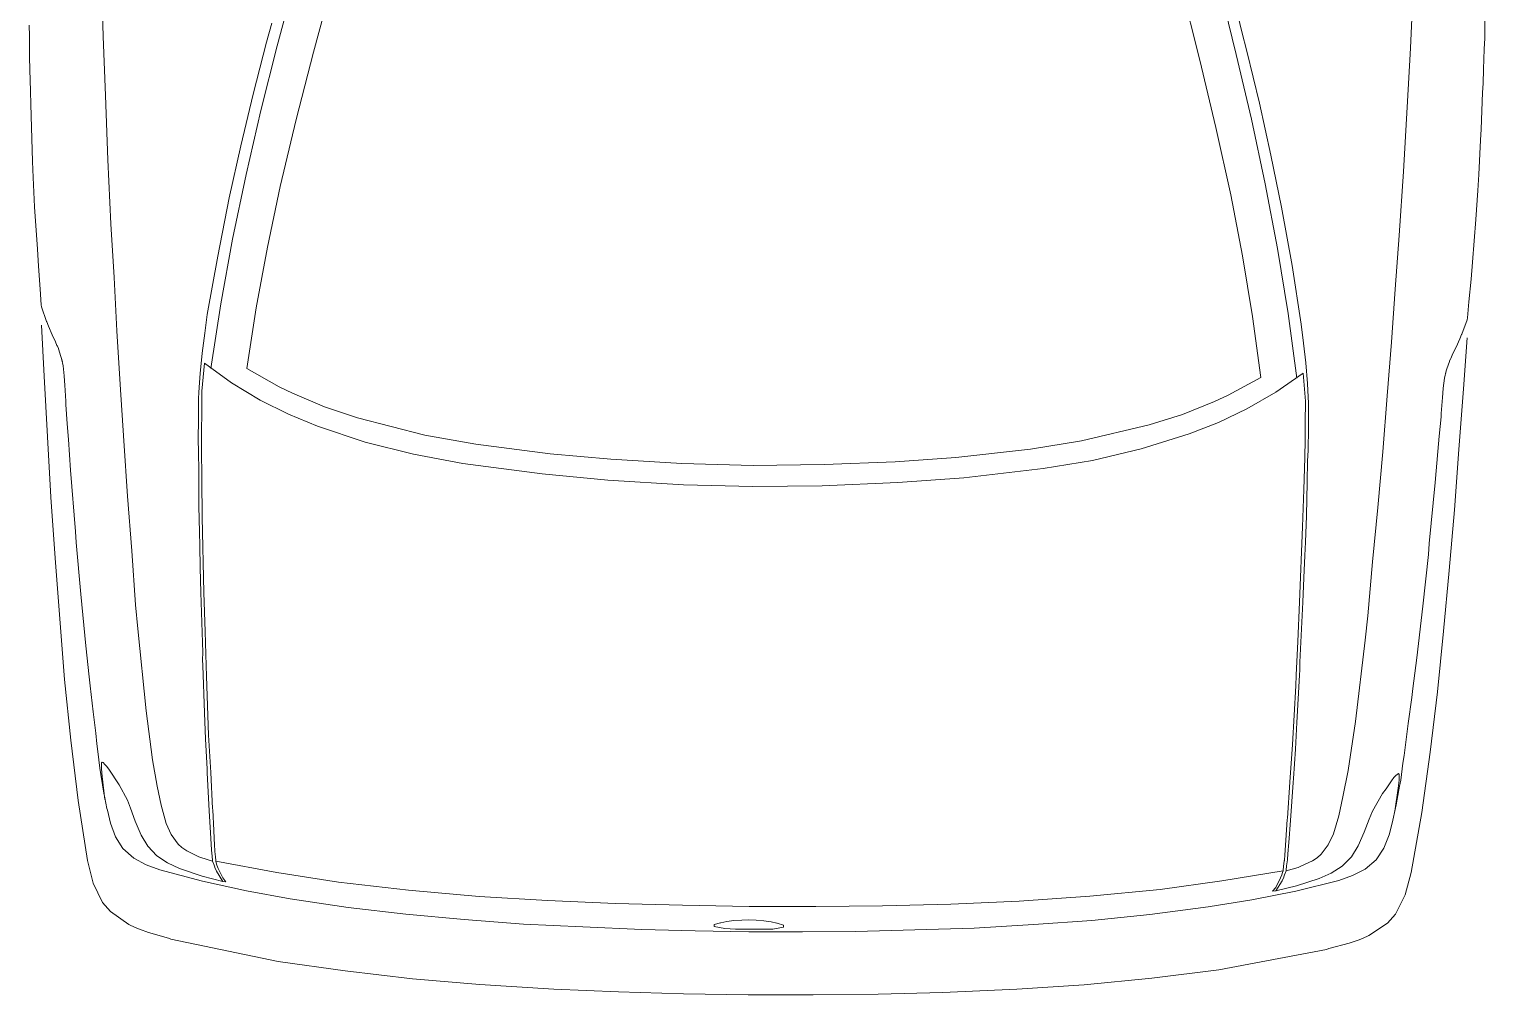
# Model space of a CAD drawing. Header units: metres. Extents: x -525 to 413, y -37 to 272.
# Drawn here: x 4.311 to 6.156, y 53.181 to 54.405 of the extents above; entities that cross this region are included whole.
import ezdxf

# ---------------------------------------------------------------- set-up
doc = ezdxf.new("R2010")
doc.units = ezdxf.units.M
doc.header["$MEASUREMENT"] = 0
doc.layers.get('0').update_dxf_attribs({"color": 254})
doc.layers.add('AUTOS', color=254, linetype='Continuous', lineweight=20)

# ---------------------------------------------------------------- blocks, each defined once
blk = doc.blocks.new('8AUTOS')
at = {"linetype": 'Continuous'}
for p, q in [((-1.1492, 1.1896), (-1.2137, 1.185)), ((-1.9232, 1.0147), (-1.9241, 1.0116)), ((-1.2919, 0.9883), (-1.3049, 0.9877)), ((-1.2919, 0.9883), (-1.2634, 0.9886)), ((-1.8107, 0.9622), (-1.8182, 0.9611)), ((-1.8032, 0.9627), (-1.8042, 0.9627)), ((-1.8501, 0.9473), (-1.8505, 0.9433)), ((-0.7616, 0.9045), (-0.7857, 0.9108)), ((-0.7506, -0.3244), (-0.7746, -0.3311)), ((-1.8381, -0.3866), (-1.8387, -0.3826)), ((-1.7985, -0.4008), (-1.806, -0.3999)), ((-1.791, -0.4012), (-1.792, -0.4012)), ((-1.2793, -0.4176), (-1.2923, -0.4173)), ((-1.2793, -0.4176), (-1.2508, -0.4174)), ((-1.91, -0.4553), (-1.911, -0.4523)), ((-1.133, -0.6163), (-1.1976, -0.6129))]:
    blk.add_line(p, q, dxfattribs=at)
for points in [[(-1.1262, 1.1898), (-1.1237, 1.1903), (-1.1037, 1.192), (-1.0747, 1.1948), (-1.0533, 1.1964), (-0.9993, 1.2009), (-0.9623, 1.2033), (-0.9423, 1.2044), (-0.8988, 1.2068), (-0.8848, 1.2075), (-0.8384, 1.2094), (-0.8269, 1.21), (-0.8089, 1.2106), (-0.7834, 1.2114), (-0.7694, 1.212), (-0.7449, 1.2122)], [(-1.2137, 1.185), (-1.2906, 1.1793), (-1.3671, 1.1736), (-1.444, 1.1669), (-1.5209, 1.1598), (-1.5979, 1.1521), (-1.6743, 1.1429), (-1.7507, 1.1322), (-1.8266, 1.119), (-1.855, 1.1113), (-1.8794, 1.0991), (-1.8908, 1.0889), (-1.9066, 1.0653), (-1.9105, 1.0573), (-1.9125, 1.0518), (-1.9164, 1.0402), (-1.9232, 1.0147)], [(-1.1262, 1.1898), (-1.1446, 1.1831), (-1.1451, 1.1826), (-1.1506, 1.1806), (-1.1611, 1.176), (-1.17, 1.1714), (-1.1745, 1.1694), (-1.1755, 1.1689)], [(-1.2449, 1.1567), (-1.2249, 1.1584), (-1.2194, 1.159), (-1.2129, 1.1595), (-1.2004, 1.1611), (-1.191, 1.1632), (-1.1885, 1.1642), (-1.179, 1.1673), (-1.1785, 1.1673), (-1.1755, 1.1689)], [(-1.1954, 1.1622), (-1.191, 1.1632), (-1.1885, 1.1642), (-1.179, 1.1673), (-1.1785, 1.1673), (-1.1755, 1.1689)], [(-1.7624, 1.0951), (-1.7604, 1.0956), (-1.7469, 1.0987), (-1.7409, 1.0998), (-1.7175, 1.104), (-1.7095, 1.1056), (-1.688, 1.1083), (-1.6785, 1.1098), (-1.665, 1.1115), (-1.638, 1.1152), (-1.6051, 1.1195), (-1.5936, 1.1211), (-1.5546, 1.126), (-1.4892, 1.1335), (-1.4238, 1.1406), (-1.4098, 1.1418), (-1.3323, 1.1494), (-1.2934, 1.1528), (-1.2739, 1.1545), (-1.2494, 1.1567)], [(-1.2494, 1.1567), (-1.2474, 1.1567), (-1.2449, 1.1567)], [(-0.7071, 1.1215), (-0.782, 1.1179), (-0.857, 1.1137), (-0.9385, 1.109), (-1.0194, 1.1037), (-1.0874, 1.0986), (-1.1548, 1.094), (-1.2228, 1.0884), (-1.2937, 1.0828), (-1.3642, 1.0767), (-1.4331, 1.07), (-1.5016, 1.0639), (-1.5321, 1.0607), (-1.6354, 1.0482), (-1.6974, 1.0392), (-1.7308, 1.0324), (-1.7548, 1.0272), (-1.7777, 1.0205), (-1.7916, 1.0138), (-1.8036, 1.0047), (-1.808, 0.9997), (-1.812, 0.9937), (-1.8193, 0.9781), (-1.8203, 0.9756), (-1.8247, 0.9605)], [(-1.8928, 0.6404), (-1.8875, 0.7145), (-1.8801, 0.788), (-1.8703, 0.8616), (-1.8613, 0.9172), (-1.8503, 0.9728), (-1.8368, 1.0274), (-1.8304, 1.0445), (-1.8226, 1.0606), (-1.8107, 1.0747), (-1.7958, 1.0843), (-1.7788, 1.091), (-1.7624, 1.0951)], [(-1.7266, 1.0826), (-1.7208, 1.087), (-1.7104, 1.0941), (-1.7064, 1.0971), (-1.7044, 1.0991), (-1.7019, 1.1016), (-1.7014, 1.1026), (-1.7024, 1.1036), (-1.7074, 1.1036), (-1.7079, 1.1036), (-1.7099, 1.1036), (-1.7199, 1.1025), (-1.749, 1.0983)], [(-1.7266, 1.0826), (-1.7491, 1.0697), (-1.7591, 1.0656)], [(-1.7591, 1.0656), (-1.7756, 1.0595), (-1.793, 1.0518), (-1.8069, 1.0432), (-1.8188, 1.0316)], [(-1.8188, 1.0316), (-1.8277, 1.0175), (-1.8345, 1.0024), (-1.8438, 0.9734), (-1.8501, 0.9473)], [(-1.9241, 1.0116), (-1.9499, 0.8754), (-1.9607, 0.7903), (-1.9689, 0.7047), (-1.9746, 0.6192), (-1.9788, 0.5256), (-1.9811, 0.4436), (-1.9818, 0.3611), (-1.9816, 0.2791)], [(-1.8505, 0.9433), (-1.8456, 0.9473), (-1.8336, 0.9535), (-1.8296, 0.955), (-1.8266, 0.956), (-1.8246, 0.9565), (-1.8246, 0.9565), (-1.8236, 0.9565), (-1.8191, 0.9571), (-1.8121, 0.9581), (-1.8116, 0.9582), (-1.8106, 0.9582), (-1.8047, 0.9587), (-1.7857, 0.9599), (-1.7597, 0.9616), (-1.7577, 0.9621), (-1.7122, 0.965), (-1.6647, 0.9685), (-1.5903, 0.9726), (-1.5768, 0.9733), (-1.5338, 0.9751), (-1.4843, 0.9776), (-1.4843, 0.9776), (-1.3888, 0.9814), (-1.3414, 0.9829), (-1.3014, 0.9842), (-1.2989, 0.9842), (-1.2804, 0.9844), (-1.2559, 0.9846), (-1.2464, 0.9847), (-1.2399, 0.9848), (-1.2369, 0.9848), (-1.2294, 0.9849), (-1.1938, 0.9822)], [(-1.8032, 0.9627), (-1.7887, 0.9639), (-1.7887, 0.9639), (-1.7607, 0.9661), (-1.7127, 0.9695), (-1.7077, 0.9696), (-1.6703, 0.9724), (-1.6368, 0.9742), (-1.5768, 0.9773), (-1.5698, 0.9778), (-1.5603, 0.9779), (-1.4843, 0.9816), (-1.4843, 0.9816), (-1.4534, 0.9829), (-1.4249, 0.9841), (-1.4079, 0.9848), (-1.3749, 0.9861), (-1.3319, 0.9869), (-1.3049, 0.9877)], [(-1.3376, 0.2849), (-1.3369, 0.3729), (-1.3327, 0.4684), (-1.3265, 0.552), (-1.3149, 0.6526), (-1.3045, 0.7152), (-1.29, 0.7768), (-1.271, 0.8375), (-1.2564, 0.8746), (-1.2392, 0.9108), (-1.218, 0.9475), (-1.1938, 0.9822)], [(-1.2634, 0.9886), (-1.2489, 0.9887), (-1.2384, 0.9888), (-1.2314, 0.9888), (-1.2244, 0.9884), (-1.2069, 0.9876)], [(-1.2069, 0.9876), (-1.1809, 0.9853), (-1.1558, 0.9825), (-1.1318, 0.9797), (-1.0577, 0.9679), (-0.9836, 0.9546), (-0.9175, 0.9412), (-0.8518, 0.9267), (-0.7857, 0.9108)], [(-1.8247, 0.9605), (-1.8297, 0.9585), (-1.8321, 0.9575)], [(-1.8247, 0.9605), (-1.8237, 0.9605), (-1.8182, 0.9611)], [(-1.8042, 0.9627), (-1.8052, 0.9627), (-1.8082, 0.9622), (-1.8107, 0.9622)], [(-0.7299, 0.8823), (-0.7901, 0.8973), (-0.8722, 0.9166), (-0.9539, 0.9338), (-1.036, 0.9496), (-1.1182, 0.9629), (-1.2003, 0.9741)], [(-1.8696, 0.2801), (-1.8698, 0.3646), (-1.8691, 0.4491), (-1.8669, 0.5356), (-1.8631, 0.6222), (-1.8569, 0.7117), (-1.8482, 0.8008), (-1.8374, 0.8789), (-1.8246, 0.9565)], [(-1.8501, 0.9473), (-1.8371, 0.9554), (-1.8326, 0.9575), (-1.8321, 0.9575)], [(-1.1994, 0.9286), (-1.222, 0.8869), (-1.2298, 0.8699), (-1.2465, 0.8292), (-1.2596, 0.7871), (-1.2798, 0.7014), (-1.2903, 0.6368), (-1.3009, 0.5422), (-1.3062, 0.4652), (-1.3099, 0.3751), (-1.3111, 0.2851)], [(-0.7236, 0.2904), (-0.7228, 0.3699), (-0.7206, 0.4499), (-0.7126, 0.5675), (-0.7063, 0.639), (-0.6974, 0.7096), (-0.6837, 0.7957), (-0.6837, 0.8062), (-0.6868, 0.8152), (-0.6929, 0.8227), (-0.7014, 0.8271), (-0.7972, 0.8512), (-0.8828, 0.8715), (-0.968, 0.8902), (-1.0451, 0.905), (-1.1223, 0.9178), (-1.1994, 0.9286)], [(-0.7616, 0.9045), (-0.7401, 0.8992), (-0.7296, 0.8963), (-0.7205, 0.8939)], [(-1.8928, 0.6404), (-1.8971, 0.5654), (-1.8995, 0.4903), (-1.9013, 0.4153), (-1.9017, 0.3478), (-1.9021, 0.2798)], [(-1.8866, 0.28), (-1.8872, 0.2889), (-1.8878, 0.2989), (-1.8893, 0.3079), (-1.8909, 0.3154), (-1.8909, 0.3159), (-1.8935, 0.3239), (-1.896, 0.3239), (-1.8984, 0.3104), (-1.8987, 0.2968), (-1.8986, 0.2798)], [(-1.911, -0.4523), (-1.9393, -0.3165), (-1.9515, -0.2316), (-1.9613, -0.1462), (-1.9685, -0.0608), (-1.9744, 0.0327), (-1.9781, 0.1146), (-1.9803, 0.1971), (-1.9816, 0.2791)], [(-1.8864, -0.0806), (-1.892, -0.0056), (-1.8957, 0.0694), (-1.8989, 0.1443), (-1.9005, 0.2118), (-1.9021, 0.2798)], [(-1.8866, 0.28), (-1.887, 0.271), (-1.8874, 0.2609), (-1.8888, 0.2519), (-1.8903, 0.2444), (-1.8903, 0.2439), (-1.8927, 0.2359), (-1.8952, 0.2359), (-1.8978, 0.2494), (-1.8984, 0.2628), (-1.8986, 0.2798)], [(-1.8696, 0.2801), (-1.8683, 0.1956), (-1.8661, 0.1111), (-1.8623, 0.0247), (-1.857, -0.0618), (-1.8492, -0.1512), (-1.8389, -0.2401), (-1.8267, -0.318), (-1.8125, -0.3954)], [(-1.3376, 0.2849), (-1.3353, 0.1969), (-1.3295, 0.1014), (-1.3217, 0.018), (-1.3083, -0.0824), (-1.2968, -0.1448), (-1.2812, -0.2061), (-1.2612, -0.2665), (-1.2458, -0.3033), (-1.228, -0.3392), (-1.2062, -0.3755), (-1.1814, -0.4098)], [(-1.1879, -0.3563), (-1.2112, -0.315), (-1.2194, -0.2981), (-1.2367, -0.2578), (-1.2506, -0.2159), (-1.2724, -0.1306), (-1.284, -0.0662), (-1.2963, 0.0282), (-1.303, 0.1052), (-1.3083, 0.1951), (-1.3111, 0.2851)], [(-0.7193, -0.3016), (-0.7792, -0.3177), (-0.861, -0.3384), (-0.9423, -0.3571), (-1.0242, -0.3744), (-1.1061, -0.3891), (-1.188, -0.4018)], [(-0.7236, 0.2904), (-0.7214, 0.2109), (-0.7177, 0.1309), (-0.7077, 0.0135), (-0.7, -0.0579), (-0.6899, -0.1284), (-0.6746, -0.2142), (-0.6745, -0.2247), (-0.6774, -0.2337), (-0.6834, -0.2413), (-0.6918, -0.2459), (-0.7871, -0.2717), (-0.8724, -0.2935), (-0.9572, -0.3138), (-1.0341, -0.3299), (-1.111, -0.3441), (-1.1879, -0.3563)], [(-1.8864, -0.0806), (-1.8797, -0.1545), (-1.871, -0.2279), (-1.8599, -0.3013), (-1.8499, -0.3567), (-1.8379, -0.4121), (-1.8234, -0.4665), (-1.8168, -0.4835), (-1.8086, -0.4994), (-1.7965, -0.5133), (-1.7814, -0.5226), (-1.7643, -0.529), (-1.7478, -0.5328)], [(-1.1943, -0.4154), (-1.1684, -0.4126), (-1.1434, -0.4094), (-1.1194, -0.4062), (-1.0455, -0.393), (-0.9717, -0.3784), (-0.9058, -0.3638), (-0.8404, -0.3482), (-0.7746, -0.3311)], [(-1.8387, -0.3826), (-1.8336, -0.3866), (-1.8216, -0.3925), (-1.8176, -0.394), (-1.8145, -0.3949), (-1.8125, -0.3954), (-1.8125, -0.3954), (-1.8115, -0.3954), (-1.807, -0.3959), (-1.8, -0.3968), (-1.7995, -0.3968), (-1.7985, -0.3968), (-1.7925, -0.3972), (-1.7735, -0.3981), (-1.7475, -0.3993), (-1.7455, -0.3998), (-1.7, -0.4019), (-1.6525, -0.4045), (-1.5779, -0.4073), (-1.5644, -0.4077), (-1.5214, -0.4088), (-1.4719, -0.4104), (-1.4719, -0.4104), (-1.3764, -0.4125), (-1.3289, -0.4131), (-1.2889, -0.4137), (-1.2864, -0.4137), (-1.2679, -0.4135), (-1.2434, -0.4133), (-1.2339, -0.4132), (-1.2274, -0.4132), (-1.2244, -0.4131), (-1.2169, -0.4131), (-1.1814, -0.4098)], [(-1.8054, -0.4703), (-1.8145, -0.4564), (-1.8216, -0.4415), (-1.8314, -0.4126), (-1.8381, -0.3866)], [(-1.8381, -0.3866), (-1.825, -0.3945), (-1.8205, -0.3965), (-1.82, -0.3965)], [(-1.8125, -0.3994), (-1.8175, -0.3975), (-1.82, -0.3965)], [(-0.6922, -0.5404), (-0.7672, -0.5381), (-0.8423, -0.5352), (-0.9238, -0.532), (-1.0048, -0.5282), (-1.0729, -0.5243), (-1.1404, -0.5209), (-1.2084, -0.5165), (-1.2795, -0.5121), (-1.35, -0.5073), (-1.4191, -0.5019), (-1.4876, -0.497), (-1.5181, -0.4943), (-1.6217, -0.4837), (-1.6838, -0.4758), (-1.7174, -0.4696), (-1.7414, -0.4648), (-1.7645, -0.4585), (-1.7785, -0.4521), (-1.7906, -0.4432), (-1.7952, -0.4383), (-1.7992, -0.4323), (-1.8068, -0.4169), (-1.8079, -0.4144), (-1.8125, -0.3994)], [(-1.8125, -0.3994), (-1.8115, -0.3994), (-1.806, -0.3999)], [(-1.792, -0.4012), (-1.793, -0.4012), (-1.796, -0.4008), (-1.7985, -0.4008)], [(-1.791, -0.4012), (-1.7765, -0.4021), (-1.7765, -0.4021), (-1.7485, -0.4038), (-1.7004, -0.4064), (-1.6954, -0.4064), (-1.6579, -0.4085), (-1.6244, -0.4097), (-1.5644, -0.4117), (-1.5574, -0.4121), (-1.5479, -0.412), (-1.4719, -0.4144), (-1.4719, -0.4144), (-1.4408, -0.4151), (-1.4123, -0.4158), (-1.3953, -0.4162), (-1.3623, -0.4169), (-1.3193, -0.417), (-1.2923, -0.4173)], [(-1.2508, -0.4174), (-1.2363, -0.4173), (-1.2258, -0.4172), (-1.2188, -0.4171), (-1.2118, -0.4165), (-1.1943, -0.4154)], [(-1.1976, -0.6129), (-1.2746, -0.6086), (-1.3512, -0.6043), (-1.4282, -0.599), (-1.5053, -0.5932), (-1.5823, -0.5869), (-1.6589, -0.579), (-1.7355, -0.5697), (-1.8116, -0.5579), (-1.8402, -0.5507), (-1.8648, -0.5389), (-1.8763, -0.529), (-1.8926, -0.5056), (-1.8966, -0.4977), (-1.8987, -0.4922), (-1.9028, -0.4807), (-1.91, -0.4553)], [(-1.7451, -0.5033), (-1.7616, -0.4975), (-1.7792, -0.4901), (-1.7933, -0.4817), (-1.8054, -0.4703)], [(-1.7157, -0.5178), (-1.735, -0.5072), (-1.7451, -0.5033)], [(-1.7478, -0.5328), (-1.7458, -0.5333), (-1.7323, -0.5362), (-1.7263, -0.5371), (-1.7027, -0.5409), (-1.6947, -0.5424), (-1.6732, -0.5447), (-1.6637, -0.5461), (-1.6502, -0.5475), (-1.6231, -0.5507), (-1.5901, -0.5544), (-1.5786, -0.5558), (-1.5396, -0.56), (-1.474, -0.5664), (-1.4084, -0.5723), (-1.3944, -0.5732), (-1.3169, -0.5795), (-1.2778, -0.5821), (-1.2583, -0.5835), (-1.2338, -0.5852)], [(-1.7157, -0.5178), (-1.6958, -0.5309), (-1.6918, -0.5338), (-1.6898, -0.5358), (-1.6873, -0.5383), (-1.6867, -0.5393), (-1.6877, -0.5403), (-1.6927, -0.5403), (-1.6932, -0.5403), (-1.6952, -0.5404), (-1.7052, -0.5395), (-1.7344, -0.5358)], [(-1.2338, -0.5852), (-1.2318, -0.5852), (-1.2293, -0.5852)], [(-1.2293, -0.5852), (-1.2093, -0.5865), (-1.2038, -0.587), (-1.1973, -0.5874), (-1.1848, -0.5888), (-1.1753, -0.5907), (-1.1728, -0.5917), (-1.1632, -0.5946), (-1.1627, -0.5946), (-1.1597, -0.5961)], [(-1.1798, -0.5898), (-1.1753, -0.5907), (-1.1728, -0.5917), (-1.1632, -0.5946), (-1.1627, -0.5946), (-1.1597, -0.5961)], [(-1.11, -0.6161), (-1.1286, -0.6098), (-1.1291, -0.6093), (-1.1346, -0.6074), (-1.1452, -0.6029), (-1.1542, -0.5985), (-1.1587, -0.5966), (-1.1597, -0.5961)], [(-1.11, -0.6161), (-1.1075, -0.6166), (-1.0875, -0.6179), (-1.0585, -0.6202), (-1.037, -0.6215), (-0.983, -0.625), (-0.9459, -0.6267), (-0.9259, -0.6275), (-0.8824, -0.6291), (-0.8684, -0.6295), (-0.8219, -0.6306), (-0.8104, -0.631), (-0.7924, -0.6313), (-0.7669, -0.6316), (-0.7529, -0.6319)]]:
    blk.add_lwpolyline(points, dxfattribs=at)

msp = doc.modelspace()

# ---------------------------------------------------------------- block references
at = {"layer": 'AUTOS', "xscale": -1, "rotation": 270}
msp.add_blockref('8AUTOS', (4.9433, 55.1625), dxfattribs=at)

doc.saveas('drawing.dxf')
